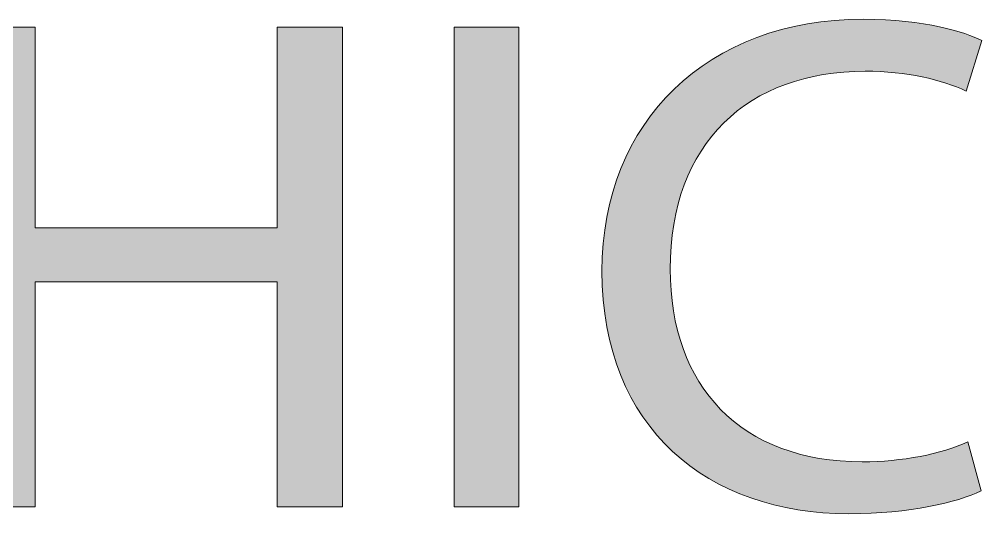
# Model space of a CAD drawing. Extents: x 128 to 426, y -391 to -87.
# Drawn here: x 269 to 409.9, y -243 to -170.6 of the extents above; entities that cross this region are included whole.
import ezdxf

# ---------------------------------------------------------------- set-up
doc = ezdxf.new("R2010")
doc.units = 0
doc.header["$MEASUREMENT"] = 0
doc.layers.add('Layer 1', color=7, linetype='Continuous', lineweight=0)

# ---------------------------------------------------------------- blocks, each defined once
blk = doc.blocks.new('Block_0')
at = {"layer": 'Layer 1', "true_color": 0x231f20, "transparency": 33554687}
h = blk.add_hatch(color=250, dxfattribs=at)
h.dxf.hatch_style = 2
edge = h.paths.add_edge_path()
edge.add_spline(control_points=[(271.38, -171.7), (271.38, -171.7), (271.38, -201.09), (271.38, -201.09), (271.38, -201.09), (306.78, -201.09), (306.78, -201.09), (306.78, -201.09), (306.78, -171.7), (306.78, -171.7), (306.78, -171.7), (316.34, -171.7), (316.34, -171.7), (316.34, -171.7), (316.34, -241.95), (316.34, -241.95), (316.34, -241.95), (306.78, -241.95), (306.78, -241.95), (306.78, -241.95), (306.78, -209.01), (306.78, -209.01), (306.78, -209.01), (271.38, -209.01), (271.38, -209.01), (271.38, -209.01), (271.38, -241.95), (271.38, -241.95), (271.38, -241.95), (261.94, -241.95), (261.94, -241.95), (261.94, -241.95), (261.94, -171.7), (261.94, -171.7), (261.94, -171.7), (271.38, -171.7), (271.38, -171.7)], knot_values=[0, 0, 0, 0, 1, 1, 1, 2, 2, 2, 3, 3, 3, 4, 4, 4, 5, 5, 5, 6, 6, 6, 7, 7, 7, 8, 8, 8, 9, 9, 9, 10, 10, 10, 11, 11, 11, 12, 12, 12, 12], degree=3, periodic=0)
h = blk.add_hatch(color=250, dxfattribs=at)
h.dxf.hatch_style = 2
edge = h.paths.add_edge_path()
edge.add_spline(control_points=[(342.18, -171.7), (342.18, -171.7), (342.18, -241.95), (342.18, -241.95), (342.18, -241.95), (332.73, -241.95), (332.73, -241.95), (332.73, -241.95), (332.73, -171.7), (332.73, -171.7), (332.73, -171.7), (342.18, -171.7), (342.18, -171.7)], knot_values=[0, 0, 0, 0, 1, 1, 1, 2, 2, 2, 3, 3, 3, 4, 4, 4, 4], degree=3, periodic=0)
h = blk.add_hatch(color=250, dxfattribs=at)
h.dxf.hatch_style = 2
edge = h.paths.add_edge_path()
edge.add_spline(control_points=[(409.82, -239.65), (406.35, -241.32), (399.4, -242.99), (390.49, -242.99), (369.86, -242.99), (354.34, -230.48), (354.34, -207.45), (354.34, -185.46), (369.86, -170.56), (392.56, -170.56), (401.68, -170.56), (407.43, -172.43), (409.93, -173.68), (409.93, -173.68), (407.65, -181.08), (407.65, -181.08), (404.07, -179.42), (398.96, -178.17), (392.88, -178.17), (375.73, -178.17), (364.33, -188.69), (364.33, -207.14), (364.33, -224.33), (374.64, -235.38), (392.45, -235.38), (398.2, -235.38), (404.07, -234.24), (407.87, -232.46), (407.87, -232.46), (409.82, -239.65), (409.82, -239.65)], knot_values=[0, 0, 0, 0, 1, 1, 1, 2, 2, 2, 3, 3, 3, 4, 4, 4, 5, 5, 5, 6, 6, 6, 7, 7, 7, 8, 8, 8, 9, 9, 9, 10, 10, 10, 10], degree=3, periodic=0)
at = {"layer": 'Layer 1'}
for points, knots in [([(271.38, -171.7), (271.38, -171.7), (271.38, -201.09), (271.38, -201.09), (271.38, -201.09), (306.78, -201.09), (306.78, -201.09), (306.78, -201.09), (306.78, -171.7), (306.78, -171.7), (306.78, -171.7), (316.34, -171.7), (316.34, -171.7), (316.34, -171.7), (316.34, -241.95), (316.34, -241.95), (316.34, -241.95), (306.78, -241.95), (306.78, -241.95), (306.78, -241.95), (306.78, -209.01), (306.78, -209.01), (306.78, -209.01), (271.38, -209.01), (271.38, -209.01), (271.38, -209.01), (271.38, -241.95), (271.38, -241.95), (271.38, -241.95), (261.94, -241.95), (261.94, -241.95), (261.94, -241.95), (261.94, -171.7), (261.94, -171.7), (261.94, -171.7), (271.38, -171.7), (271.38, -171.7)], [0, 0, 0, 0, 1, 1, 1, 2, 2, 2, 3, 3, 3, 4, 4, 4, 5, 5, 5, 6, 6, 6, 7, 7, 7, 8, 8, 8, 9, 9, 9, 10, 10, 10, 11, 11, 11, 12, 12, 12, 12]), ([(342.18, -171.7), (342.18, -171.7), (342.18, -241.95), (342.18, -241.95), (342.18, -241.95), (332.73, -241.95), (332.73, -241.95), (332.73, -241.95), (332.73, -171.7), (332.73, -171.7), (332.73, -171.7), (342.18, -171.7), (342.18, -171.7)], [0, 0, 0, 0, 1, 1, 1, 2, 2, 2, 3, 3, 3, 4, 4, 4, 4]), ([(409.82, -239.65), (406.35, -241.32), (399.4, -242.99), (390.49, -242.99), (369.86, -242.99), (354.34, -230.48), (354.34, -207.45), (354.34, -185.46), (369.86, -170.56), (392.56, -170.56), (401.68, -170.56), (407.43, -172.43), (409.93, -173.68), (409.93, -173.68), (407.65, -181.08), (407.65, -181.08), (404.07, -179.42), (398.96, -178.17), (392.88, -178.17), (375.73, -178.17), (364.33, -188.69), (364.33, -207.14), (364.33, -224.33), (374.64, -235.38), (392.45, -235.38), (398.2, -235.38), (404.07, -234.24), (407.87, -232.46), (407.87, -232.46), (409.82, -239.65), (409.82, -239.65)], [0, 0, 0, 0, 1, 1, 1, 2, 2, 2, 3, 3, 3, 4, 4, 4, 5, 5, 5, 6, 6, 6, 7, 7, 7, 8, 8, 8, 9, 9, 9, 10, 10, 10, 10])]:
    blk.add_open_spline(points, degree=3, knots=knots, dxfattribs=at)

msp = doc.modelspace()

# ---------------------------------------------------------------- block references
at = {"layer": 'Layer 1'}
msp.add_blockref('Block_0', (0, 0), dxfattribs=at)

doc.saveas('drawing.dxf')
